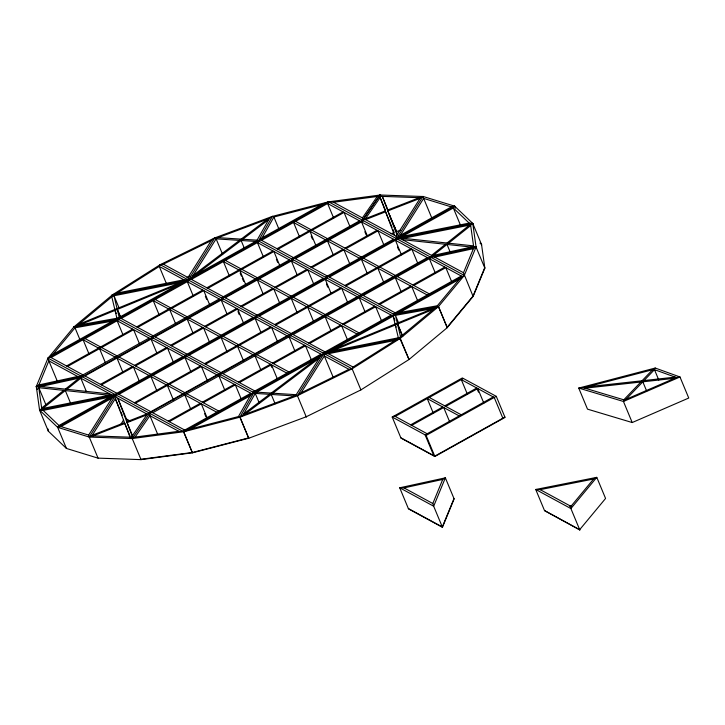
<?xml version="1.0" encoding="UTF-8"?>
<svg xmlns="http://www.w3.org/2000/svg" width="725" height="725" viewBox="0 0 725 725"><rect width="100%" height="100%" fill="white"/><g stroke="black" fill="none" stroke-linecap="round" stroke-linejoin="round"><path stroke-width="1.09" d="M593.603 479.017L540.161 489.638L535.739 489.484L570.901 508.56L596.784 477.349L535.739 489.484L544.52 510.59L579.683 529.667L605.574 498.456L596.784 477.349L593.603 479.017L570.938 506.34L570.901 508.56L579.819 530.002M98.011 458.127L141.031 459.632L192.46 452.808L183.688 431.747L47.977 358.132L36.295 386.516L39.567 410.114L48.475 431.511M37.501 389.497L36.25 386.488L38.932 384.921L48.847 360.842L47.977 358.132M463.493 272.727L473.407 248.657L476.044 247.062L484.862 268.15L473.126 296.507L463.493 272.727L434.683 257.103L430.396 257.022L147.302 414.247L131.352 437.229L91.885 435.843L89.248 437.057L57.638 427.333L39.549 410.069L41.742 408.646L111.442 394.79L115.855 394.953L89.248 437.057L98.065 458.155L66.428 448.44L48.339 431.176L48.031 429.028M473.081 296.48L447.198 327.691L438.426 306.621L464.308 275.418L476.044 247.062M472.99 296.181L484.672 267.797M442.721 479.433L404.006 487.889L399.711 487.798L433.677 506.222L432.816 503.513L442.721 479.433L445.358 477.838L454.131 498.909L442.449 527.293L408.483 508.868L399.711 487.798L445.358 477.838L433.677 506.222L442.449 527.293M453.995 498.573L442.304 526.957L408.347 508.533M258.589 240.854L256.713 240.818L192.279 276.714L188.337 279.995L214.89 237.809L160.189 264.688L159.273 266.438L117.115 293.072L112.031 295.111L188.437 279.941L182.528 282.143L118.093 318.039L77.666 325.262L73.814 327.002L112.148 295.102L112.828 295.999L182.528 282.143M118.093 318.039L118.184 319.072L253.85 392.66L239.912 417.21L248.684 438.272L306.204 416.784L360.905 389.905L409.063 359.482L400.272 338.376L395.197 340.415L353.039 367.049L352.123 368.798L297.413 395.678L306.34 417.111M256.713 240.818L269.319 218.506L272.428 216.367L258.499 240.908L394.155 314.496L394.246 315.529L329.812 351.426L323.903 353.637L400.191 338.466L438.525 306.566L447.289 327.637L408.963 359.537L399.511 337.569L329.812 351.426M258.499 240.908L262.16 237.782L273.896 217.011L321.755 204.586L328.751 201.777L272.328 216.422L273.896 217.011L278.645 228.411M238.443 416.567L240.011 417.156L248.784 438.217L192.361 452.862L183.588 431.801L190.584 428.983L238.443 416.567L250.179 395.787L253.85 392.66M395.197 340.415L328.407 353.691L323.984 353.537L297.431 395.714L239.912 417.21L243.02 415.072L255.626 392.751L320.06 356.854L324.002 353.583L400.272 338.376L352.123 368.798L348.961 369.324L301.065 392.85L297.413 395.678M131.352 437.229L132.267 438.571L89.248 437.057L88.649 435.072L111.904 398.188L115.846 394.907L39.549 410.069L43.147 410.386L109.937 397.119L115.846 394.907L39.567 410.114M117.115 293.072L183.905 279.796L188.319 279.95L187.983 277.521L211.238 240.637L214.89 237.809M91.885 435.843L116.154 397.345L115.81 394.926M192.279 276.714L216.548 238.217L269.319 218.506M121.021 424.053L123.386 420.301M243.02 415.072L295.791 395.352L320.06 356.854M481.681 244.86L472.754 223.418L454.666 206.163L423.028 196.448L396.53 238.652L396.185 236.223L420.455 197.726L423.092 196.511L380.072 194.998L362.563 220.228L80.285 377.897L38.697 386.969L36.25 386.488L81.943 376.547L77.657 376.465L38.932 384.921M301.065 392.85L324.329 355.966L323.984 353.537M430.396 257.022L476.089 247.08L472.772 223.454L470.597 224.922L400.898 238.779L396.484 238.625L400.399 235.299L423.663 198.414L423.028 196.448M135.086 437.075L178.749 431.303L183.688 431.747L132.213 438.543L135.086 437.075L149.939 415.679L149.731 413.322L132.213 438.543L141.031 459.632M362.4 217.899L377.254 196.502L380.127 195.025L362.618 220.255L362.4 217.899L333.591 202.266L328.652 201.831L464.362 275.446L459.288 279.297L399.692 312.493L394.056 314.55L438.525 306.566L434.674 308.306L394.246 315.529M362.563 220.228L365.038 219.322L380.997 196.339L420.455 197.726M655.228 368.037L653.805 369.406L583.643 387.784L578.731 388.074L623.446 401.469L679.978 376.973L676.362 377.544L624.488 400.019L623.446 401.469L632.209 422.539L688.75 398.034L679.978 376.973L655.228 368.037L578.731 388.074L587.504 409.145L632.209 422.539M109.937 397.119L58.979 425.502L57.638 427.333L66.428 448.44M328.751 201.777L48.031 358.15L73.914 326.948L75.01 327.8L79.759 339.209M48.031 358.15L53.052 354.271L75.01 327.8L112.647 321.075L118.284 319.018L73.814 327.002M399.692 312.493L437.329 305.769L459.288 279.297M447.053 327.356L472.945 296.153M623.799 399.81L640.837 382.021M642.033 380.779L652.618 369.714M626.01 399.366L642.821 381.803L646.7 391.138M644.018 380.562L654.467 369.641L658.78 380.009M430.442 257.049L432.055 255.671L473.642 246.6L476.089 247.08M77.666 325.262L112.828 295.999M399.511 337.569L434.674 308.306M41.651 408.012L63.764 390.376M65.332 389.126L79.07 378.16M42.92 408.411L65.313 390.548L70.497 402.982M66.89 389.289L80.819 378.178L86.429 391.663M431.529 255.39L445.458 244.28M447.026 243.029L469.419 225.158M433.269 255.408L447.008 244.443L450.035 251.702M448.585 243.192L470.688 225.557M193.086 275.428L267.561 219.158M195.659 274.829L268.658 219.675M243.682 413.893L316.68 358.739M244.778 414.41L319.254 358.141M112.031 295.111L160.189 264.688L163.352 264.163L211.238 240.637M53.052 354.271L112.647 321.075M262.16 237.782L321.755 204.586M51.058 357.552L119.172 319.607M121.211 318.474L189.325 280.53M191.364 279.388L259.478 241.443M261.517 240.31L329.639 202.366M66.537 365.953L132.612 329.141M136.69 326.866L202.764 290.054M206.843 287.789L272.917 250.977M276.995 248.702L343.079 211.899M67.516 366.487L133.599 329.676L139.635 344.194M137.677 327.401L203.752 290.589L209.797 305.107M207.83 288.323L273.905 251.512L279.95 266.03M277.983 249.237L344.058 212.434L350.103 226.943M80.955 376.012L149.078 338.067M151.117 336.935L219.231 298.99M221.27 297.857L289.384 259.903M291.423 258.771L359.537 220.826M84.97 375.949L153.084 338.004M155.123 336.871L223.237 298.927M225.285 297.785L293.398 259.84M295.438 258.707L363.551 220.762M100.449 384.35L132.467 366.506M134.506 365.373L166.523 347.538M170.602 345.263L202.619 327.428M204.658 326.295L236.676 308.451M240.763 306.186L272.781 288.351M274.82 287.209L306.838 269.374M310.916 267.099L342.934 249.264M344.973 248.131L376.991 230.296M101.437 384.884L133.454 367.04L139.499 381.558M135.493 365.907L167.511 348.072L173.556 362.591M171.589 345.798L203.607 327.963L209.652 342.481M205.646 326.83L237.664 308.986L243.709 323.504M241.742 306.72L273.76 288.885L279.805 303.394M275.799 287.743L307.826 269.908L313.436 283.384M311.904 267.634L343.922 249.799L349.958 264.317M345.961 248.666L377.979 230.831L384.023 245.34M114.876 394.409L182.99 356.464M185.029 355.332L253.143 317.387M255.182 316.254L323.305 278.3M325.344 277.167L393.458 239.223M400.399 235.299L451.349 206.915L454.666 206.163L455.499 208.166M472.772 223.454L396.484 238.625L402.375 236.368L453.324 207.984L454.666 206.163L57.638 427.333L60.954 426.572L111.904 398.188M118.882 394.346L187.005 356.401M189.044 355.268L257.157 317.323M259.197 316.182L327.31 278.237M329.349 277.104L397.463 239.159M134.361 402.747L200.444 365.935M204.523 363.66L270.597 326.848M274.675 324.583L340.75 287.771M344.828 285.496L410.903 248.693M135.348 403.281L201.423 366.469L207.468 380.987M205.501 364.195L271.585 327.383L277.621 341.901M275.663 325.117L341.738 288.305L347.782 302.823M345.816 286.031L411.891 249.228L417.935 263.737M148.788 412.815L216.902 374.861M218.941 373.728L287.064 335.784M289.103 334.651L357.217 296.706M359.256 295.564L427.369 257.62M152.803 412.743L220.917 374.798M222.956 373.665L291.069 335.72M293.108 334.578L361.231 296.634M363.27 295.501L431.384 257.556M168.282 421.143L200.299 403.299M202.338 402.167L234.356 384.332M238.434 382.057L270.452 364.222L271.748 367.33M272.491 363.089L304.509 345.245M308.587 342.979L340.605 325.144M342.644 324.002L374.671 306.167M378.749 303.893L410.767 286.058M412.806 284.925L444.824 267.09M169.269 421.678L201.287 403.834L207.323 418.352M203.326 402.701L235.344 384.866L241.38 399.384M239.422 382.592L271.44 364.757L277.485 379.275M273.479 363.624L305.497 345.78L311.542 360.298M309.575 343.514L341.593 325.679L347.638 340.188M343.632 324.537L375.65 306.702L381.694 321.22M379.728 304.428L411.755 286.593L417.79 301.111M413.794 285.46L445.812 267.625L451.847 282.134M182.7 431.212L250.823 393.258M252.862 392.125L320.976 354.181M323.015 353.048L391.128 315.103M393.167 313.961L461.29 276.017M464.308 275.418L183.588 431.801L240.011 417.156M190.584 428.983L250.179 395.787M392.198 417.029L462.351 377.942L496.272 396.339L505.035 417.41L434.882 456.487L400.961 438.09L392.198 417.029L426.11 435.426L434.882 456.487M395.225 416.422L463.338 378.477M410.703 424.823L442.721 406.988M444.76 405.846L476.778 388.011M411.682 425.358L443.709 407.522L449.745 422.032M445.748 406.381L477.766 388.546L483.802 403.064M493.245 396.947L425.122 434.891L433.758 455.626M426.11 435.426L496.272 396.339M504.899 417.074L434.746 456.161L400.825 437.764M186.95 277.548L189.941 276.071M78.835 324.292L180.208 282.605M79.786 324.891L179.148 284.028M333.192 349.541L432.553 308.687M332.132 350.963L433.505 309.276M365.5 218.651L385.265 210.948M387.522 210.069L419.304 197.689M365.563 219.612L385.591 211.809L392.062 227.36M420.047 198.378L387.848 210.921L397.672 234.791M391.056 233.776L394.219 232.544L392.923 229.426M396.475 231.665L400.635 230.042M92.293 435.19L124.492 422.648M126.757 421.769L146.776 413.966M93.036 435.888L124.818 423.5L130.002 435.942M146.84 414.917L127.074 422.621L132.793 436.278M272.428 216.367L214.908 237.854L216.548 238.217M192.225 452.536L248.639 437.891M434.683 257.103L473.407 248.657M402.375 236.368L469.166 223.101L472.754 223.418L396.466 238.579M569.515 506.258L571.69 505.823M328.652 201.831L380.127 195.025M333.591 202.266L377.254 196.502M140.849 459.278L192.324 452.482M587.322 386.824L675.174 377.118M585.002 388.192L674.631 378.296M253.75 392.714L255.626 392.751M218.089 237.646L241.126 239.132M242.766 239.241L257.085 240.165M239.477 240.383L216.141 238.869L222.611 254.421M255.626 241.425L241.117 240.483L244.57 248.775M256.713 392.143L271.232 393.086M272.863 393.195L296.199 394.699M269.582 394.327L255.254 393.403L259.142 402.737M294.25 395.932L271.213 394.436L275.101 403.771M403.218 238.317L473.543 245.875M402.538 239.667L471.458 247.071M40.881 386.498L109.801 393.911M109.122 395.252L38.797 387.694L46.137 405.32M295.791 395.352L297.431 395.714M583.643 387.784L624.488 400.019M451.349 206.915L423.663 198.414L431.855 218.116M60.954 426.572L88.649 435.072M653.805 369.406L676.362 377.544M365.038 219.322L396.185 236.223M400.898 238.779L432.055 255.671M360.524 221.361L327.6 203.498L333.636 218.017M394.445 239.757L361.512 221.895L367.557 236.413M428.357 258.154L395.424 240.292L401.469 254.81M462.269 276.551L429.345 258.689L435.39 273.207M295.583 221.333L311.061 229.734M312.04 230.269L327.519 238.661M329.494 239.73L361.44 257.058M363.406 258.127L378.885 266.528M379.873 267.063L395.352 275.455M397.327 276.524L429.272 293.852M309.022 230.867L293.543 222.475L299.579 236.984M325.48 239.803L310.001 231.402L316.046 245.92M359.401 258.2L327.455 240.872L333.065 254.348M376.846 267.661L361.367 259.269L367.412 273.778M393.312 276.597L377.834 268.196L383.878 282.714M427.233 294.993L395.288 277.666L401.324 292.175M260.538 239.776L293.462 257.638M294.45 258.173L327.383 276.035M328.362 276.569L361.295 294.432M362.282 294.966L395.207 312.828M290.372 260.438L257.438 242.576L263.483 257.094M324.283 278.844L291.359 260.973L297.395 275.491M358.204 297.241L325.271 279.379L330.881 292.855M392.116 315.638L359.192 297.776L365.228 312.285M225.421 260.42L240.899 268.812M241.887 269.347L257.366 277.748M259.342 278.817L291.278 296.144M293.253 297.214L308.732 305.606M309.72 306.14L325.199 314.541M327.165 315.611L359.111 332.938M238.86 269.954L223.382 261.553L229.426 276.071M255.327 278.88L239.848 270.488L245.893 284.998M289.239 297.277L257.303 279.95L263.338 294.468M306.693 306.748L291.214 298.347L297.259 312.865M323.16 315.674L307.681 307.282L313.717 321.791M357.072 334.071L325.126 316.743L331.171 331.262M429.282 397.454L461.227 414.782M459.188 415.914L427.243 398.587L433.278 413.105M163.352 264.163L187.983 277.521M190.376 278.853L223.309 296.715M224.297 297.25L257.221 315.112M258.209 315.647L291.142 333.509M292.13 334.044L325.054 351.906M328.407 353.691L353.039 367.049M160.189 264.688L352.123 368.798L360.905 389.905M183.905 279.796L159.273 266.438L166.605 284.055M220.219 299.525L187.286 281.663L193.33 296.181M254.131 317.922L221.198 300.059L227.242 314.577M288.042 336.318L255.118 318.456L260.728 331.932M321.963 354.715L289.03 336.853L295.075 351.371M348.961 369.324L324.329 355.966L332.956 376.701M540.161 489.638L570.938 506.34M394.237 415.887L427.161 433.749M155.268 299.498L170.747 307.898M171.734 308.433L187.213 316.825M189.18 317.894L221.125 335.222M223.101 336.291L238.579 344.692M239.567 345.227L255.046 353.619M257.013 354.688L288.958 372.016M168.708 309.031L153.229 300.63L159.273 315.148M185.174 317.958L169.695 309.566L175.731 324.084M219.086 336.355L187.141 319.027L193.185 333.545M236.54 345.825L221.062 337.433L227.097 351.942M253.007 354.761L237.528 346.36L243.564 360.878M286.919 373.157L254.973 355.83L261.018 370.339M120.223 317.94L153.156 335.802M154.135 336.337L187.068 354.199M188.056 354.733L220.98 372.596M221.968 373.13L254.901 390.993M150.057 338.602L117.133 320.74L122.742 334.225M183.978 356.999L151.045 339.137L157.089 353.655M217.89 375.396L184.966 357.534L191.001 372.052M251.811 393.793L218.877 375.931L224.922 390.449M404.006 487.889L432.816 503.513M85.115 338.584L100.594 346.976M101.573 347.511L117.051 355.912M119.027 356.981L150.972 374.308M152.939 375.378L168.417 383.77M169.405 384.304L184.884 392.705M186.86 393.775L218.805 411.102M98.555 348.109L83.076 339.717L89.112 354.235M115.012 357.044L99.533 348.643L105.578 363.162M148.933 375.441L116.988 358.114L123.032 372.632M166.378 384.903L150.9 376.511L156.944 391.029M182.845 393.838L167.366 385.437L173.411 399.955M216.766 412.235L184.821 394.907L190.856 409.426M50.07 357.017L82.994 374.879M83.982 375.414L116.915 393.276M117.903 393.811L150.827 411.673M151.815 412.208L184.748 430.07M77.657 376.465L48.847 360.842L57.474 381.577M80.285 377.897L111.442 394.79M116.154 397.345L147.302 414.247M178.749 431.303L149.939 415.679L157.706 434.338M132.186 436.024L117.785 398.233L126.422 418.968L130.282 421.071M544.52 510.59L579.801 529.966M437.329 305.769L438.426 306.621M469.166 223.101L453.324 207.984L460.665 225.611M479.968 243.029L481.545 244.524L484.862 268.15M43.147 410.386L58.979 425.502M380.072 194.998L380.997 196.339M502.86 418.216L494.223 397.481L461.299 379.619L467.344 394.128M477.213 389.053L478.5 392.162M388.346 210.903L382.311 196.384L397.001 234.936M389.678 215.252L396.149 230.804L394.545 226.599M385.337 209.987L380.154 197.544L394.554 235.335M397.463 247.017L398.759 250.125M364.838 231.728L366.134 234.837M398.451 322.58L395.433 315.321L397.309 323.178L402.484 335.621M402.701 336.518L397.517 324.075L400.535 336.717M394.889 320.287L393.158 316.136L395.062 324.102M396.14 327.075L395.279 324.999L398.333 337.805M311.179 236.051L312.466 239.159M326.44 284.028L327.736 287.136M276.37 259.269L277.666 262.377M240.156 273.062L241.452 276.171M242.313 278.246L243.609 281.354M237.972 311.569L239.268 314.677M205.356 296.28L206.652 299.389M204.613 413.667L205.909 416.784M119.19 308.207L114.006 295.764L117.06 308.569L120.513 316.861M120.296 316.725L117.278 309.466L119.181 317.432M116.326 313.499L115.03 310.391L116.906 318.248M120.087 410.033L115.347 398.632L130.038 437.184M120.957 412.108L122.253 415.217M126.422 418.968L127.591 422.041M111.804 296.851L114.822 309.493M470.597 224.922L473.642 246.6M38.697 386.969L41.742 408.646"/></g></svg>
